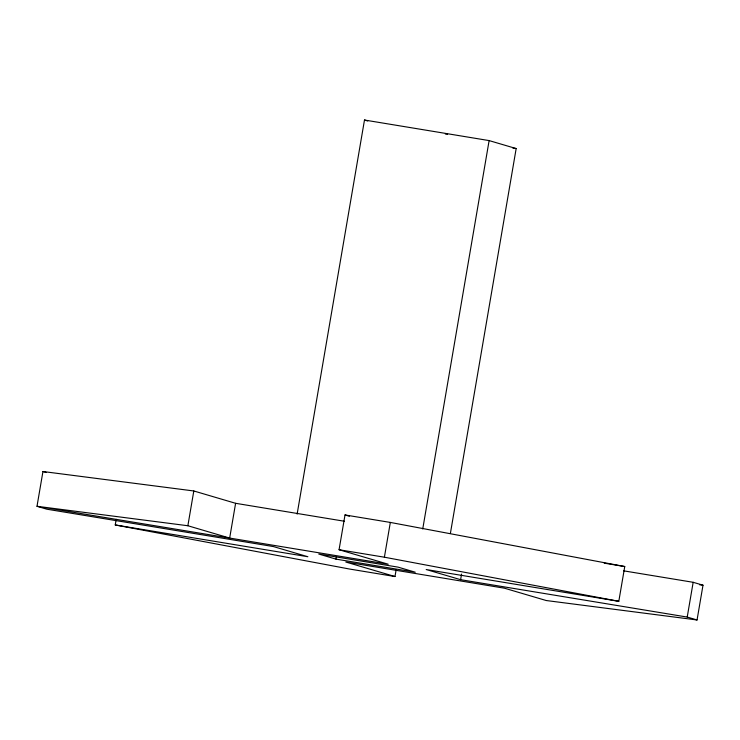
<?xml version="1.0" encoding="UTF-8"?>
<svg xmlns="http://www.w3.org/2000/svg" width="740" height="740" viewBox="0 0 740 740"><rect width="100%" height="100%" fill="white"/><g stroke="black" fill="none" stroke-linecap="round" stroke-linejoin="round"><path stroke-width="1.11" d="M344.35 521.238L235.607 503.302L193.806 490.971L42.948 471.519L37 506.29L46.833 509.194L273.449 546.573L307.868 556.73L115.246 524.956L116.208 519.341M235.607 503.302L229.668 538.073L187.868 525.742L193.806 490.971M297.129 514.087L364.487 120.028L489.122 140.591L516.168 148.564L450.373 533.521M335.979 559.126L318.764 554.047L398.083 567.136L415.288 572.214L335.979 559.126L336.367 556.85M187.868 525.742L37 506.29L388.241 564.232L339.068 549.727L345.016 514.957L390.332 522.431L624.754 566.535L618.807 601.305L426.194 569.532L460.613 579.688L687.22 617.067L697.052 619.972L703 585.201L693.167 582.297L623.7 570.845M618.807 601.305L384.393 557.202L390.332 522.431M115.246 524.956L349.668 569.06L394.984 576.534L396.141 569.8M422.743 528.961L489.122 140.591M460.613 579.688L461.575 574.083M687.22 617.067L693.167 582.297M699.568 584.757L703 585.201M697.052 619.972L546.24 600.529L504.44 588.198L345.811 562.03L394.984 576.534M445.323 134.005L447.589 134.375M512.774 148.009L516.168 148.564M604.238 563.159L624.754 566.535M339.068 549.727L384.393 557.202M364.487 120.028L367.734 120.99M345.016 514.957L349.382 516.252M42.948 471.519L46.222 472.49"/></g></svg>
